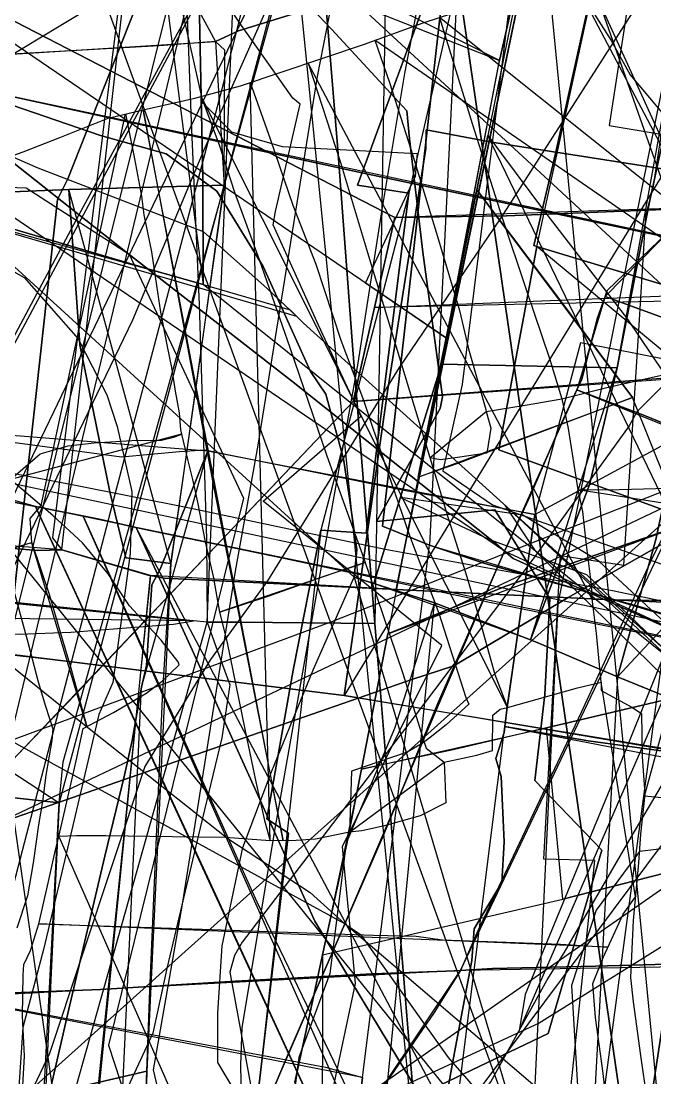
# Model space of a CAD drawing. Extents: x -6790 to 12600, y -1098 to 2171.
# Drawn here: x 516 to 562.2, y 475.7 to 552.7 of the extents above; entities that cross this region are included whole.
import ezdxf

# ---------------------------------------------------------------- set-up
doc = ezdxf.new("R2010")
doc.units = 0

msp = doc.modelspace()

# ---------------------------------------------------------------- linework, layer by layer
for points in [[(512.826, 603.156), (521.553, 590.679), (529.053, 580.282), (536.212, 570.021), (540.78, 563.816), (545.519, 557.237), (543.916, 548.885), (542.246, 538.965), (540.507, 527.783), (537.678, 511.965), (534.439, 493.693), (532.053, 479.307), (531.951, 476.614), (532.292, 459.194), (533.291, 439.451), (533.215, 414.421), (533.77, 381.466), (534.03, 365.156), (534.393, 340.483), (534.721, 307.918), (535.058, 282.576), (535.638, 276.341), (496.871, 633.345)], [(511.789, 475.885), (522.821, 518.226), (530.613, 547.776), (532.001, 553.258), (532.324, 554.927), (534.221, 579.722), (534.221, 579.722), (534.363, 581.094), (531.7, 593.708), (531.348, 594.645), (531.36, 596.25), (529.241, 618.761), (529.311, 619.814), (533.788, 632.45), (429.949, 612.593)], [(511.789, 475.885), (522.821, 518.226), (530.613, 547.776), (532.001, 553.258), (532.324, 554.927), (534.221, 579.722), (534.221, 579.722), (534.363, 581.094), (531.7, 593.708), (531.348, 594.645), (531.36, 596.25), (529.241, 618.761), (529.311, 619.814), (533.788, 632.45)], [(645.07, 623.544), (619.636, 624.856), (594.079, 626.046), (583.606, 617.125), (566.042, 608.419), (550.948, 600.617), (550.27, 598.214), (548.682, 589.741), (547.339, 582.902), (545.858, 574.093), (545.461, 571.986), (545.766, 569.339), (548.22, 553.029), (559.762, 473.276), (561.91, 459.181), (566.562, 425.185), (569.142, 404.274)], [(656.869, 620.524), (627.915, 586.152), (623.405, 580.446), (613.909, 568.869), (613.509, 568.396), (609.266, 563.373), (606.916, 560.461), (606.135, 559.168), (599.957, 547.894), (591.766, 533.234), (590.703, 530.645), (589.575, 529.951), (577.528, 523.094), (569.78, 518.613), (555.847, 510.69), (547.511, 505.714), (544.45, 504.698), (528.231, 499.061), (517.57, 495.355), (514.019, 494.129)], [(511.68, 617.552), (518.25, 605.561), (524.684, 593.61), (525.313, 592.748), (535.886, 578.261), (546.147, 563.961), (552.31, 555.811), (549.977, 544.363), (549.172, 540.414), (548.997, 539.557), (545.684, 523.44), (544.911, 519.466), (542.687, 508.031), (540.769, 498.165), (539.691, 492.622), (537.941, 484.626), (537.201, 481.243), (535.912, 475.354), (536.358, 474.342), (536.382, 471.633), (536.786, 461.128), (537.269, 441.404), (537.843, 420.058), (538.201, 406.722)], [(402.383, 300.312), (691.74, 615.583), (691.74, 615.583), (674.175, 597.931), (664.918, 584.615), (660.287, 575.584), (642.283, 550.749), (616.854, 523.63), (601.844, 505.542), (596.263, 500.852), (583.554, 494.052), (572.439, 489.643), (563.856, 485.985), (553.726, 479.654), (532.856, 469.993), (524.696, 465.912), (507.437, 459.065)], [(609.232, 67.739), (599.127, 614.126), (599.127, 614.126), (563.937, 558.686), (550.88, 538.296), (543.512, 527.466), (533.922, 511.905), (529.782, 506.158), (524.987, 498.379), (518.034, 477.455), (515.721, 472.594), (516.263, 446.923), (515.322, 441.984), (515.841, 436.473), (521.012, 415.377), (523.258, 402.75), (532.121, 376.816), (539.49, 355.173), (545.041, 343.698), (550.032, 329.285), (559.407, 309.975), (564.165, 296.774), (574.194, 279.889), (584.875, 254.888)], [(554.747, 407.086), (550.465, 436.78), (546.747, 461.042), (544.633, 473.335), (542.18, 503.481), (541.753, 508.792), (540.148, 528.738), (539.051, 543.352), (537.58, 561.372), (537.629, 564.813), (542.938, 579.921), (547.281, 592.52), (549.151, 598.298), (550.27, 598.214), (548.682, 589.741), (547.339, 582.902), (545.858, 574.093), (545.461, 571.986), (545.766, 569.339), (548.22, 553.029), (559.762, 473.276), (561.91, 459.181), (566.562, 425.185), (569.142, 404.274)], [(501.25, 508.077), (518.062, 506.204), (539.506, 503.553), (542.664, 525.7), (545.476, 543.423), (545.483, 544.788), (550.263, 543.88), (565.965, 541.421), (569.026, 540.679), (570.099, 547.536), (571.549, 556.006), (571.549, 556.006), (572.865, 564.018), (574.459, 575.036), (572.365, 575.215), (561.802, 576.382), (552.655, 577.489), (550.77, 577.7), (540.873, 578.804), (521.531, 581.336), (504.985, 583.456)], [(501.25, 508.077), (518.062, 506.204), (539.506, 503.553), (542.664, 525.7), (545.476, 543.423), (545.483, 544.788), (550.263, 543.88), (565.965, 541.421), (569.026, 540.679), (570.099, 547.536), (571.549, 556.006), (571.549, 556.006), (572.865, 564.018), (574.459, 575.036), (572.365, 575.215), (561.802, 576.382), (552.655, 577.489), (550.77, 577.7), (540.873, 578.804), (521.531, 581.336), (504.985, 583.456)], [(80.215, 153.149), (696.254, 582.599)], [(488.11, 583.115), (516.022, 581.529), (529.531, 580.65), (532.513, 580.488), (542.938, 579.921), (537.629, 564.813), (537.58, 561.372), (539.051, 543.352), (540.148, 528.738), (541.753, 508.792), (531.804, 508.888), (529.539, 508.881), (529.539, 508.881), (528.532, 508.975), (525.605, 509.248), (504.329, 511.376)], [(523.378, 411.467), (523.934, 425.472), (524.455, 443.692), (524.99, 472.44), (525.128, 476.147), (525.346, 482.034), (526.285, 503.882), (526.876, 513.164), (527.824, 519.717), (528.807, 526.517), (530.164, 536.411), (530.758, 540.739), (530.825, 550.586), (530.137, 551.224), (531.805, 552.011), (538.5, 554.055), (535.637, 556.838), (522.906, 568.017), (520.908, 569.64), (515.009, 579.847)], [(512.268, 541.786), (516.106, 543.182), (518.795, 544.22), (522.323, 545.628), (524.854, 546.251), (528.632, 547.086), (531.963, 547.984), (540.912, 551.005), (545.277, 552.59), (550.635, 554.353), (551.839, 554.745), (555.916, 554.699), (556.673, 554.935), (200.2, 571.999)], [(530.584, 569.555), (519.378, 541.211), (518.628, 539.71), (515.041, 507.212)], [(507.348, 566.519), (528.438, 560.05), (536.698, 557.01), (536.698, 557.01), (536.461, 555.533), (550.827, 549.83), (550.767, 549.566), (548.558, 537.94), (546.611, 527.696), (541.686, 511.706), (540.249, 512.165), (540.434, 514.185), (539.91, 517.936), (539.468, 520.806), (538.168, 525.52), (537.052, 527.165), (533.601, 534.822), (530.225, 540.304), (526.533, 543.032), (521.749, 544.365), (515.307, 546.571)], [(507.348, 566.519), (528.438, 560.05), (536.698, 557.01), (536.461, 555.533), (550.827, 549.83), (550.767, 549.566), (548.558, 537.94), (546.611, 527.696), (541.686, 511.706), (541.686, 511.706), (540.249, 512.165), (540.434, 514.185), (539.91, 517.936), (539.468, 520.806), (538.168, 525.52), (537.052, 527.165), (533.601, 534.822), (530.225, 540.304), (526.533, 543.032), (521.749, 544.365), (515.307, 546.571)], [(511.841, 495.227), (519.367, 503.045), (526.061, 510.103), (540.172, 524.979), (541.721, 531.826), (543.204, 538.384), (492.415, 564.619)], [(528.88, 557.879), (529.222, 541.252), (529.231, 533.496), (535.577, 531.668), (536.546, 530.685), (548.57, 519.813), (567.745, 502.477), (575.81, 496.117), (576.319, 495.715), (577.503, 498.866), (582.631, 512.145), (587.034, 523.122), (588.594, 527.307), (590.548, 532.677), (590.923, 541.364), (591.081, 544.7), (588.028, 563.839)], [(548.077, 561.432), (540.486, 540.744), (544.223, 540.167), (543.837, 537.09), (541.109, 515.375), (537.806, 515.602), (535.803, 505.392), (533.881, 494.562), (535.452, 493.507), (533.102, 473.369), (533.102, 473.369), (532.457, 467.291), (530.768, 451.839), (532.565, 451.36), (532.281, 450.413), (530.445, 433.33), (519.65, 433.673), (515.759, 433.766)], [(548.077, 561.432), (540.486, 540.744), (544.223, 540.167), (543.837, 537.09), (541.109, 515.375), (537.806, 515.602), (535.803, 505.392), (533.881, 494.562), (535.452, 493.507), (533.102, 473.369)], [(485.804, 466.735), (521.017, 466.656), (551.313, 466.263), (553.955, 466.263), (537.682, 470.636), (538.162, 472.238), (540.339, 482.555), (540.105, 485.151), (539.482, 491.444), (539.392, 492.534), (546.64, 507.199), (536.934, 515.031), (533.618, 517.706), (540.73, 523.905), (537.639, 530.552), (534.339, 537.856), (534.515, 538.817), (536.309, 546.65), (535.765, 547.082), (531.856, 552.64), (526.971, 560.056)], [(570.307, 559.303), (568.036, 552.639), (566.479, 548.07), (564.546, 542.66), (564.499, 542.393), (563.705, 537.903), (558.685, 533.058), (558.533, 532.629), (557.982, 531.075), (556.84, 526.607), (556.479, 525.831), (555.371, 523.444), (553.112, 518.197), (551.208, 514.065), (550.583, 514.6), (542.347, 521.164), (535.686, 526.475), (523.711, 535.802), (512.844, 544.385)], [(538.162, 472.238), (540.339, 482.555), (540.105, 485.151), (539.482, 491.444), (539.392, 492.534), (546.64, 507.199), (536.934, 515.031), (533.618, 517.706), (540.73, 523.905), (537.639, 530.552), (534.339, 537.856), (534.515, 538.817), (536.309, 546.65), (535.765, 547.082), (531.856, 552.64), (526.971, 560.056)], [(514.019, 494.129), (517.57, 495.355), (528.231, 499.061), (544.45, 504.698), (547.511, 505.714), (555.847, 510.69), (569.78, 518.613), (577.528, 523.094), (589.575, 529.951), (590.703, 530.645), (591.766, 533.234), (599.957, 547.894), (606.135, 559.168)], [(515.861, 434.243), (517.04, 463.112), (518.733, 495.726), (519.026, 498.71), (524.791, 519.184), (530.828, 540.946), (535.466, 557.698)], [(571.549, 556.006), (570.099, 547.536), (569.026, 540.679), (565.965, 541.421), (550.263, 543.88), (545.483, 544.788), (545.476, 543.423), (542.664, 525.7), (539.506, 503.553), (562.917, 499.68), (598.532, 493.626), (632.187, 487.888), (632.386, 489.642), (634.731, 501.18), (636.068, 507.454), (637.853, 515.912)], [(571.549, 556.006), (570.099, 547.536), (569.026, 540.679), (565.965, 541.421), (550.263, 543.88), (545.483, 544.788), (545.476, 543.423), (542.664, 525.7), (539.506, 503.553), (562.917, 499.68), (598.532, 493.626), (632.187, 487.888), (632.386, 489.642), (634.731, 501.18), (636.068, 507.454), (637.853, 515.912)], [(552.31, 555.811), (549.977, 544.363), (554.041, 538.924), (560.164, 530.981), (562.772, 527.125), (563.796, 525.752), (570.683, 507.184), (571.893, 504.671), (573.871, 494.642), (574.338, 492.287), (578.207, 484.733), (584.065, 473.179)], [(553.747, 453.272), (557.792, 491.504), (554.054, 491.609), (555.094, 510.228), (555.094, 510.228), (555.287, 513.76), (559.903, 513.057), (561.003, 530.541), (561.503, 538.524), (562.049, 540.666), (564.395, 556.015)], [(553.747, 453.272), (557.792, 491.504), (554.054, 491.609), (555.094, 510.228), (555.287, 513.76), (559.903, 513.057), (561.003, 530.541), (561.503, 538.524), (562.049, 540.666), (564.395, 556.015)], [(561.854, 473.943), (563.632, 485.529), (563.826, 486.794), (563.901, 495.606), (565.285, 502.526), (559.433, 504.904), (562.219, 514.91), (565.301, 529.287), (566.762, 534.624), (575.284, 532.195), (580.304, 530.764), (582.384, 529.565), (582.384, 529.565), (584.858, 542.435), (589.871, 556.018)], [(508.797, 517.304), (520.202, 538.601), (529.061, 554.975)], [(508.797, 517.304), (520.202, 538.601), (529.061, 554.975)], [(739.491, 208.822), (556.673, 554.935)], [(556.673, 554.935), (558.974, 551.302), (560.361, 548.789), (564.062, 544.357), (566.824, 540.925), (569.068, 537.96), (571.384, 535.031), (571.384, 535.031), (574.92, 530.546), (577.506, 527.155), (578.545, 526.068), (584.163, 521.94), (588.136, 519.302), (588.768, 518.963), (588.489, 517.359), (594.778, 515.239), (603.21, 512.309), (606.801, 511.025), (615.002, 507.636), (621.104, 505.004), (628.262, 502.163), (634.116, 499.809), (637.72, 498.34)], [(546.007, 474.894), (554.38, 478.904), (558.298, 492.268), (553.407, 497.336), (554.127, 503.608), (554.509, 510.6), (550.499, 517.077), (541.877, 516.24), (546.518, 524.466), (546.68, 525.318), (545.24, 535.864), (544.271, 544.119), (544.08, 546.161), (538.586, 552.124), (536.28, 554.577)], [(536.28, 554.577), (538.586, 552.124), (544.08, 546.161), (544.271, 544.119), (545.24, 535.864), (546.68, 525.318), (546.518, 524.466), (541.877, 516.24), (550.499, 517.077), (554.509, 510.6), (554.127, 503.608), (553.407, 497.336), (558.298, 492.268), (554.38, 478.904), (546.007, 474.894)], [(586.906, 552.954), (584.561, 549.225), (583.193, 547.05), (580.601, 544.365), (575.748, 539.348), (570.655, 534.245), (565.988, 529.399), (565.768, 529.179), (560.837, 524.229), (560.28, 523.201), (553.294, 513.515), (544.615, 501.997), (536.239, 491.015), (532.082, 485.563), (531.517, 484.583), (531.171, 483.369), (532.732, 474.921)], [(586.906, 552.954), (584.561, 549.225), (583.193, 547.05), (580.601, 544.365), (575.748, 539.348), (570.655, 534.245), (565.988, 529.399), (565.768, 529.179), (560.837, 524.229), (560.28, 523.201), (553.294, 513.515), (544.615, 501.997), (536.239, 491.015), (532.082, 485.563), (531.517, 484.583), (531.171, 483.369), (532.732, 474.921)], [(587.535, 519.701), (541.758, 551.312), (541.758, 551.312), (542.811, 548.238), (544.4, 543.298), (546.387, 536.773), (547.929, 531.608), (548.563, 528.815), (549.83, 524.403), (549.873, 524.252), (552.696, 524.72), (555.376, 525.177), (555.831, 522.999), (556.542, 518.545), (556.892, 516.958), (557.125, 514.73), (557.514, 511.62), (557.598, 510.571), (561.939, 510.485), (567.989, 510.493)], [(508.591, 548.676), (540.792, 541.636), (582.948, 532.753), (581.046, 524.324), (570.947, 526.462), (559.134, 528.781), (556.726, 529.244), (553.415, 516.748), (543.995, 518.456), (529.567, 521.387), (529.567, 521.387), (529.394, 521.422), (527.52, 521.318), (523.29, 520.93), (505.585, 523.298)], [(532.264, 473.491), (530.294, 476.798), (530.305, 480.388), (530.626, 485.287), (532.127, 492.456), (534.218, 497.99), (537.269, 505.46), (540.249, 512.165), (540.434, 514.185), (539.91, 517.936), (539.468, 520.806), (538.168, 525.52), (537.052, 527.165), (533.601, 534.822), (530.225, 540.304), (526.533, 543.032), (521.749, 544.365), (515.307, 546.571)], [(532.264, 473.491), (530.294, 476.798), (530.305, 480.388), (530.626, 485.287), (532.127, 492.456), (534.218, 497.99), (537.269, 505.46), (540.249, 512.165), (540.434, 514.185), (539.91, 517.936), (539.468, 520.806), (538.168, 525.52), (537.052, 527.165), (533.601, 534.822), (530.225, 540.304), (526.533, 543.032), (521.749, 544.365), (515.307, 546.571)], [(514.202, 513.94), (516.652, 514.665), (516.751, 514.675), (516.623, 516.458), (517.421, 517.406), (523.588, 545.939), (523.588, 545.939), (524.238, 542.666), (524.742, 539.947), (524.912, 538.579), (525.473, 535.884), (525.84, 533.423), (526.128, 531.487), (526.618, 528.978), (526.917, 527.446), (527.2, 525.724), (527.493, 524.143), (527.581, 522.922), (528.09, 520.759), (528.466, 519.297), (528.83, 517.65), (529.393, 514.743), (529.965, 512.211), (530.421, 509.61), (530.951, 507.496), (532.307, 500.96), (533.068, 497.245), (533.704, 494.419), (534.126, 492.939), (530.858, 493.194), (526.991, 493.25), (522.145, 493.311), (520.005, 493.317), (518.716, 493.268), (519.365, 496.11), (519.992, 498.781), (520.499, 501.144), (522.693, 502.295), (525.059, 503.685), (526.243, 504.6), (527.489, 505.772), (527.408, 506.005), (526.179, 507.575), (523.867, 510.088), (522.309, 512.425), (520.448, 514.662), (518.288, 516.677), (514.729, 519.669)], [(511.497, 458.29), (520.845, 444.317), (520.939, 444.183), (521.54, 445.104), (526.516, 456.684), (526.516, 456.684), (531.885, 469.023), (535.426, 477.404), (537.927, 483.152), (539.552, 486.889), (542.271, 493.137), (545.569, 501.079), (546.388, 503.082), (551.208, 514.065), (550.583, 514.6), (542.347, 521.164), (535.686, 526.475), (523.711, 535.802), (512.844, 544.385)], [(577.71, 469.974), (575.081, 479.537), (571.512, 492.807), (571.451, 493.033), (568.752, 504.365), (568.666, 504.586), (564.238, 515.999), (560.538, 525.259), (555.421, 532.127), (549.172, 540.414), (549.977, 544.363), (554.041, 538.924), (560.164, 530.981), (562.772, 527.125), (563.796, 525.752), (570.683, 507.184), (571.893, 504.671), (573.871, 494.642), (574.338, 492.287), (578.207, 484.733), (584.065, 473.179)], [(639.058, 540.772), (625.795, 540.369), (604.562, 539.86), (583.064, 539.363), (581.281, 539.322), (570.664, 539.292), (551.35, 538.512), (543.204, 538.384), (541.721, 531.826), (540.172, 524.979), (566.97, 526.889), (568.752, 527.119), (570.182, 527.631), (587.93, 528.284), (609.128, 529.315), (622.495, 529.987), (640.936, 530.948)], [(511.841, 495.227), (519.367, 503.045), (526.061, 510.103), (540.172, 524.979), (566.97, 526.889), (568.752, 527.119), (570.182, 527.631), (587.93, 528.284), (609.128, 529.315), (622.495, 529.987), (640.936, 530.948), (655.856, 531.979), (665.7, 532.592), (678.186, 533.299), (692.584, 534.223), (706.858, 535.208), (724.738, 536.243), (736.134, 537.041), (747.545, 537.543), (752.427, 536.59), (756.679, 535.837), (763.779, 534.6)], [(513.235, 535.699), (516.199, 534.017), (520.122, 529.553), (522.213, 525.469), (522.977, 523.162), (524.046, 518.42), (523.926, 513.902), (522.644, 504.481), (521.637, 502.151), (519.368, 492.519), (517.593, 485.033), (516.097, 479.343), (515.7, 473.53)], [(513.235, 535.699), (516.199, 534.017), (520.122, 529.553), (522.213, 525.469), (522.977, 523.162), (524.046, 518.42), (523.926, 513.902), (522.644, 504.481), (521.637, 502.151), (519.368, 492.519), (517.593, 485.033), (516.097, 479.343), (515.7, 473.53)], [(513.235, 535.699), (516.199, 534.017), (520.122, 529.553), (522.213, 525.469), (522.977, 523.162), (524.046, 518.42), (523.926, 513.902), (522.644, 504.481), (521.637, 502.151), (519.368, 492.519), (517.593, 485.033), (516.097, 479.343), (515.7, 473.53)], [(561.854, 473.943), (563.632, 485.529), (563.826, 486.794), (563.901, 495.606), (565.285, 502.526), (559.433, 504.904), (562.219, 514.91), (565.301, 529.287), (566.762, 534.624), (575.284, 532.195), (580.304, 530.764), (582.427, 529.308), (579.603, 517.687), (573.55, 499.397), (577.808, 497.688), (577.137, 491.858), (577.573, 486.529), (577.042, 473.477)], [(678.891, 512.812), (630.113, 519.934), (615.87, 522.005), (606.295, 523.469), (593.078, 525.426), (565.768, 529.179), (565.768, 529.179), (560.837, 524.229), (560.28, 523.201), (553.294, 513.515), (544.615, 501.997), (536.239, 491.015), (532.082, 485.563), (531.517, 484.583), (531.171, 483.369), (532.732, 474.921)], [(678.891, 512.812), (630.113, 519.934), (615.87, 522.005), (606.295, 523.469), (593.078, 525.426), (565.768, 529.179), (565.768, 529.179), (560.837, 524.229), (560.28, 523.201), (553.294, 513.515), (544.615, 501.997), (536.239, 491.015), (532.082, 485.563), (531.517, 484.583), (531.171, 483.369), (532.732, 474.921)], [(570.947, 526.462), (559.134, 528.781), (556.726, 529.244), (553.415, 516.748), (551.404, 502.696), (551.224, 501.284), (557.285, 500.24), (566.888, 498.935)], [(513.814, 456.296), (519.517, 480.981), (522.075, 491.824), (523.514, 497.745), (524.054, 500.263), (524.743, 504.14), (524.743, 504.14), (525.104, 505.73), (525.493, 511.614), (526.091, 512.753), (529.567, 521.387), (529.394, 521.422), (527.52, 521.318), (523.29, 520.93), (505.585, 523.298)], [(546.55, 472.013), (547.481, 477.135), (548.816, 484.221), (548.982, 486.538), (549.476, 487.361), (551.003, 489.905), (551.162, 492.879), (550.957, 497.641), (550.564, 498.956), (551.169, 500.851), (551.224, 501.284), (551.404, 502.696), (553.415, 516.748), (543.995, 518.456), (529.567, 521.387), (526.091, 512.753), (525.493, 511.614), (525.104, 505.73), (524.743, 504.14), (524.743, 504.14), (524.054, 500.263), (523.514, 497.745), (522.075, 491.824), (519.517, 480.981), (513.814, 456.296)], [(598.68, 247.917), (588.479, 292.382), (577.197, 340.298), (569.893, 371.319), (567.434, 381.889), (561.651, 405.507), (567.902, 407.295), (567.902, 407.295), (559.051, 426.575), (554.331, 436.675), (549.298, 447.659), (540, 467.638), (529.701, 489.972), (517.017, 517.321), (516.402, 517.444), (506.91, 519.306)], [(574.551, 404.215), (569.772, 416.337), (567.122, 424.048), (562.299, 437.169), (557.781, 449.03), (553.371, 460.999), (549.461, 466.647), (544.76, 474.863), (537.366, 487.096), (528.426, 506.878), (524.356, 515.785), (521.652, 516.391), (517.017, 517.321), (529.701, 489.972), (540, 467.638), (549.298, 447.659), (554.331, 436.675), (559.051, 426.575), (567.902, 407.295)], [(528.307, 371.378), (534.412, 421.245), (534.897, 425.344), (540.85, 475.693), (545.73, 514.498), (549.766, 513.163), (561.256, 509.953), (583.203, 503.164), (608.232, 495.954), (611.253, 495.083), (611.091, 494.346), (611.091, 494.346), (605.796, 455.062), (601.462, 424.351), (598.058, 401.115)], [(629.835, 474.141), (608.396, 485.951), (590.726, 495.51), (583.656, 498.96), (577.352, 502.036), (551.834, 513.529), (551.208, 514.065), (546.388, 503.082), (545.569, 501.079), (542.271, 493.137), (539.552, 486.889), (537.927, 483.152), (535.426, 477.404), (531.885, 469.023)], [(597.501, 394.692), (602.21, 423.981), (602.508, 425.073), (608.723, 443.886), (611.644, 453.002), (612.701, 456.298), (616.478, 468.082), (619.827, 478.645), (629.34, 506.953), (629.428, 507.216), (609.735, 508.063), (590.589, 509.017), (588.373, 509.121), (570.711, 509.954), (569.593, 510.01), (562.245, 510.38), (547.732, 511.061), (543.303, 511.277), (526.423, 512.1), (525.398, 512.29), (525.398, 512.29), (520.719, 466.655), (514.902, 407.194)], [(515.211, 511.965), (516.482, 507.342), (517.219, 504.534), (517.755, 502.769), (518.292, 501.124), (518.207, 500.265), (517.772, 497.746), (517.521, 495.824), (517.227, 494.126), (516.856, 491.335), (516.425, 488.934), (515.662, 486.579)], [(513.012, 443.678), (521.801, 442.842), (521.801, 442.842), (522.416, 445.245), (526.489, 455.541), (529.163, 462.498), (530.509, 465.958), (533.446, 472.95), (538.725, 473.038), (544.633, 473.335), (542.18, 503.481), (541.753, 508.792), (531.804, 508.888), (529.539, 508.881), (528.532, 508.975), (525.605, 509.248), (504.329, 511.376)], [(501.25, 508.077), (518.062, 506.204), (539.506, 503.553), (562.917, 499.68), (598.532, 493.626), (632.187, 487.888), (631.979, 486.05), (631.365, 483.932), (630.353, 479.529), (625.828, 460.314), (624.117, 452.405), (623.335, 449.046), (600.969, 452.391), (578.735, 455.939), (549.882, 460.599), (541.026, 462.002), (528.56, 464.133), (446.246, 477.305)], [(501.25, 508.077), (518.062, 506.204), (539.506, 503.553), (562.917, 499.68), (598.532, 493.626), (632.187, 487.888), (631.979, 486.05), (631.365, 483.932), (630.353, 479.529), (625.828, 460.314), (624.117, 452.405), (623.335, 449.046), (600.969, 452.391), (578.735, 455.939), (549.882, 460.599), (541.026, 462.002), (528.56, 464.133), (446.246, 477.305)], [(506.209, 107.577), (524.743, 504.14), (524.743, 504.14), (524.054, 500.263), (523.514, 497.745), (522.075, 491.824), (519.517, 480.981), (513.814, 456.296)], [(558.776, 472.668), (558.368, 476.187), (557.83, 480.076), (557.625, 482.551), (558.423, 484.493), (559.853, 487.593), (560.743, 488.877), (558.231, 504.522), (558.231, 504.522), (558.235, 503.897), (560.477, 502.691), (561.181, 502.237), (561.238, 499.09), (561.418, 496.352), (561.109, 493.441), (560.972, 491.346), (560.582, 487.141), (560.387, 482.975), (560.569, 481.206), (561.119, 477.299), (562.021, 470.888)], [(546.55, 472.013), (547.481, 477.135), (548.816, 484.221), (548.982, 486.538), (549.476, 487.361), (551.003, 489.905), (551.162, 492.879), (550.957, 497.641), (550.564, 498.956), (551.169, 500.851), (551.224, 501.284), (557.285, 500.24), (566.888, 498.935), (575.731, 497.339), (589.793, 494.4), (599.523, 492.233), (613.965, 489.193), (613.965, 489.193), (624.848, 487.128), (637.36, 484.515)], [(516.09, 475.104), (516.204, 477.246), (516.08, 480.181), (516.118, 483.166), (516.173, 483.937), (516.65, 484.958), (517.248, 486.904), (517.958, 489.992), (518.426, 492.077), (518.716, 493.268), (550.57, 420.932)], [(647.449, 485.412), (637.087, 485.215), (627.979, 485.025), (616.18, 484.819), (606.138, 484.728), (594.947, 484.515), (588.417, 484.47), (578.99, 484.28), (570.012, 484.15), (557.818, 483.816), (550.329, 483.641), (548.002, 483.505), (547.593, 483.481), (541.579, 483.261), (531.582, 482.706), (521.745, 482.113), (514.02, 481.823)], [(647.449, 485.412), (637.087, 485.215), (627.979, 485.025), (616.18, 484.819), (606.138, 484.728), (594.947, 484.515), (588.417, 484.47), (578.99, 484.28), (570.012, 484.15), (557.818, 483.816), (550.329, 483.641), (548.002, 483.505), (547.593, 483.481), (541.579, 483.261), (531.582, 482.706), (521.745, 482.113), (514.02, 481.823)], [(515.599, 411.723), (523.378, 411.467), (523.934, 425.472), (524.455, 443.692), (524.99, 472.44), (525.128, 476.147), (511.078, 472.892)]]:
    msp.add_lwpolyline(points)
for points in [[(496.762, 624.881), (502.788, 613.869), (513.54, 594.546), (516.074, 589.881), (524.028, 578.972), (533.142, 567.125), (539.521, 558.757), (537.533, 548.676), (533.225, 521.805), (531.568, 512.608), (527.674, 488.194), (525.602, 476.264), (526.099, 474.082), (526.127, 459.168), (526.475, 440.736), (527.481, 410.549), (496.762, 624.881)], [(565.951, 619.96), (606.94, 624.553), (607.055, 622.399), (594.155, 622.427), (583.284, 573.986), (574.262, 532.58), (569.593, 510.01), (562.245, 510.38), (547.732, 511.061), (543.303, 511.277), (544.631, 517.914), (565.951, 619.96)], [(678.44, 619.959), (660.663, 602.656), (631.589, 574.688), (620.533, 564.369), (597.763, 541.336), (590.004, 533.543), (583.552, 526.522), (571.695, 521.938), (538.583, 508.904), (514.165, 499.882), (498.596, 491.106), (485.562, 484.198), (477.737, 479.986), (476.99, 479.176), (444.117, 461.361), (417.02, 404.346), (400.729, 370.763), (678.44, 619.959)], [(526.061, 577.872), (518.256, 515.032), (518.948, 514.171), (525.231, 512.322), (525.398, 512.29), (526.423, 512.1), (543.303, 511.277), (544.631, 517.914), (565.951, 619.96), (531.681, 618.992), (526.061, 577.872)], [(565.951, 619.96), (544.631, 517.914), (543.303, 511.277), (565.951, 619.96)], [(529.231, 533.496), (525.203, 534.655), (497.51, 542.826), (474.647, 549.095), (473.84, 548.812), (473.893, 550.659), (473.154, 561.984), (471.926, 579.631), (470.241, 602.875), (469.682, 611.967), (518.592, 616.12), (519.769, 607.636), (522.41, 594.085), (523.081, 591.718), (525.726, 578.63), (528.81, 561.446), (528.714, 561.062), (528.88, 557.879), (529.222, 541.252), (529.231, 533.496)], [(529.231, 533.496), (529.222, 541.252), (528.88, 557.879), (528.714, 561.062), (528.81, 561.446), (525.726, 578.63), (523.081, 591.718), (522.41, 594.085), (519.769, 607.636), (518.592, 616.12), (529.231, 533.496)], [(557.611, 605.943), (556.121, 603.928), (540.448, 568.511), (529.269, 543.248), (524.081, 530.914), (516.634, 515.416), (511.217, 504.258), (506.438, 494.209), (502.068, 484.772), (497.392, 475.419), (495.59, 472.172), (488.716, 462.596), (557.611, 605.943)], [(548.745, 575.45), (539.209, 577.436), (506.241, 584.427), (495.53, 586.365), (484.488, 588.053), (471.914, 589.927), (446.888, 596.173), (429.569, 600.423), (415.212, 604.222), (410.957, 564.821), (404.111, 504.21), (403.41, 502.445), (404.663, 502.105), (407.075, 501.45), (487.353, 485.987), (538.142, 476.443), (540.85, 475.693), (545.73, 514.498), (542.313, 515.877), (547.069, 558.116), (548.745, 575.45)], [(501.566, 503.225), (502.17, 505.154), (508.797, 517.304), (520.202, 538.601), (529.061, 554.975), (541.788, 578.346), (550.576, 594.601), (555.57, 604.181), (501.566, 503.225)], [(569.142, 404.274), (566.562, 425.185), (561.91, 459.181), (559.762, 473.276), (548.22, 553.029), (545.766, 569.339), (545.461, 571.986), (545.858, 574.093), (547.339, 582.902), (548.682, 589.741), (550.27, 598.214), (569.142, 404.274)], [(515.041, 507.212), (518.628, 539.71), (519.378, 541.211), (530.584, 569.555), (530.63, 570.233), (531.189, 572.299), (532.453, 576.968), (465.354, 597.138), (451.366, 541.157), (446.438, 521.682), (453.614, 520.27), (471.79, 516.481), (515.041, 507.212)], [(555.094, 510.228), (555.287, 513.76), (559.903, 513.057), (561.003, 530.541), (561.503, 538.524), (562.049, 540.666), (564.395, 556.015), (564.92, 559.249), (569.728, 559.228), (570.784, 577.93), (571.787, 593.043), (555.094, 510.228)], [(501.504, 589.986), (527.139, 583.24), (555.16, 576.909), (552.462, 561.29), (548.103, 526.211), (546.702, 519.932), (550.335, 517.441), (598.179, 500.68), (501.504, 589.986)], [(455.274, 588.253), (453.651, 575.806), (453.513, 571.256), (452.971, 553.723), (452.234, 529.889), (451.108, 489.997), (449.823, 467.068), (485.804, 466.735), (521.017, 466.656), (551.313, 466.263), (553.955, 466.263), (455.274, 588.253)], [(472.116, 587.676), (526.061, 577.872), (518.256, 515.032), (518.948, 514.171), (517.182, 514.104), (498.831, 515.608), (480.657, 517.099), (464.596, 518.47), (461.096, 518.769), (466.208, 550.469), (472.116, 587.676)], [(503.849, 563.318), (503.916, 568.165), (503.89, 568.587), (516.853, 569.84), (512.448, 582.295), (510.873, 586.722), (511.076, 586.277), (515.009, 579.847), (520.908, 569.64), (522.906, 568.017), (535.637, 556.838), (538.5, 554.055), (531.805, 552.011), (530.137, 551.224), (526.029, 550.913), (514.44, 550.258), (512.934, 550.144), (510.816, 555.095), (510.544, 556.184), (508.553, 559.727), (506.745, 562.951), (503.849, 563.318)], [(530.137, 551.224), (531.805, 552.011), (538.5, 554.055), (535.637, 556.838), (522.906, 568.017), (520.908, 569.64), (515.009, 579.847), (511.076, 586.277), (510.873, 586.722), (530.137, 551.224)], [(553.955, 466.263), (537.682, 470.636), (538.162, 472.238), (540.339, 482.555), (540.105, 485.151), (539.482, 491.444), (539.392, 492.534), (546.64, 507.199), (536.934, 515.031), (533.618, 517.706), (540.73, 523.905), (537.639, 530.552), (534.339, 537.856), (534.515, 538.817), (536.309, 546.65), (535.765, 547.082), (531.856, 552.64), (526.971, 560.056), (524.8, 563.119), (520.811, 569.542), (516.15, 576.718), (511.281, 584.358), (510.816, 585.143), (553.955, 466.263)], [(447.715, 584.468), (453.399, 580.973), (469.215, 571.876), (488, 561.054), (501.601, 552.937), (504.134, 551.066), (512.844, 544.385), (523.711, 535.802), (535.686, 526.475), (542.347, 521.164), (550.583, 514.6), (551.208, 514.065), (447.715, 584.468)], [(544.223, 540.167), (540.486, 540.744), (548.077, 561.432), (551.692, 561.252), (554.216, 583.612), (544.223, 540.167)], [(384.549, 552.31), (396.304, 552.401), (428.268, 574.101), (435.642, 582.585), (445.71, 578.744), (466.859, 553.143), (489.396, 541.493), (516.337, 540.554), (523.849, 535.719), (532.178, 517.928), (522.338, 478.045), (526.141, 466.385), (561.332, 445.26), (384.549, 552.31)], [(532.513, 580.488), (532.052, 579.198), (527.696, 562.668), (528.368, 545.369), (528.945, 532.043), (529.49, 514.968), (529.539, 508.881), (532.513, 580.488)], [(487.01, 383.269), (490.282, 396.013), (499.68, 430.893), (511.789, 475.885), (522.821, 518.226), (530.613, 547.776), (532.001, 553.258), (532.324, 554.927), (534.221, 579.722), (487.01, 383.269)], [(541.753, 508.792), (540.148, 528.738), (539.051, 543.352), (537.58, 561.372), (537.629, 564.813), (542.938, 579.921), (541.753, 508.792)], [(580.003, 528.231), (567.179, 567.372), (563.358, 578.251), (563.064, 579.397), (562.932, 578.919), (562.801, 578.442), (561.383, 572.196), (554.911, 543.05), (553.337, 536.345), (553.56, 536.278), (573.068, 530.382), (580.003, 528.231)], [(526.061, 577.872), (518.256, 515.032), (518.948, 514.171), (526.061, 577.872)], [(532.453, 576.968), (531.189, 572.299), (530.63, 570.233), (530.584, 569.555), (519.378, 541.211), (518.628, 539.71), (515.041, 507.212), (532.453, 576.968)], [(545.73, 514.498), (542.313, 515.877), (547.069, 558.116), (548.745, 575.45), (545.73, 514.498)], [(588.698, 508.079), (586.655, 508.79), (571.76, 513.791), (550.791, 521.456), (553.56, 536.278), (553.337, 536.345), (554.911, 543.05), (561.383, 572.196), (548.745, 575.45), (547.069, 558.116), (542.313, 515.877), (545.73, 514.498), (549.766, 513.163), (561.256, 509.953), (583.203, 503.164), (608.232, 495.954), (602.257, 499.636), (594.423, 504.537), (589.772, 507.184), (588.698, 508.079)], [(561.375, 561.659), (558.815, 545.091), (573.221, 542.699), (584.541, 541.462), (584.402, 539.634), (584.38, 538.486), (582.948, 532.753), (540.792, 541.636), (508.591, 548.676), (493.45, 551.878), (496.655, 558.958), (503.862, 573.669), (504.299, 574.607), (508.468, 573.709), (522.595, 570.363), (546.464, 565.104), (561.375, 561.659)], [(536.698, 557.01), (536.461, 555.533), (550.827, 549.83), (552.579, 557.52), (556.417, 574.367), (550.731, 574.159), (539.526, 574.607), (536.698, 557.01)], [(550.827, 549.83), (552.579, 557.52), (556.417, 574.367), (550.731, 574.159), (539.526, 574.607), (536.698, 557.01), (536.461, 555.533), (550.827, 549.83)], [(550.827, 549.83), (550.767, 549.566), (548.558, 537.94), (546.611, 527.696), (559.414, 527.422), (561.732, 539.402), (563.857, 549.121), (565.465, 559.286), (567.615, 572.883), (557.052, 574.39), (556.417, 574.367), (552.579, 557.52), (550.827, 549.83)], [(559.414, 527.422), (561.732, 539.402), (563.857, 549.121), (565.465, 559.286), (567.615, 572.883), (557.052, 574.39), (556.417, 574.367), (552.579, 557.52), (550.827, 549.83), (550.767, 549.566), (548.558, 537.94), (546.611, 527.696), (559.414, 527.422)], [(556.417, 574.367), (552.579, 557.52), (550.827, 549.83), (556.417, 574.367)], [(582.384, 529.565), (580.304, 530.764), (575.284, 532.195), (566.762, 534.624), (565.301, 529.287), (562.219, 514.91), (559.433, 504.904), (553.748, 507.342), (553.1, 507.593), (557.387, 518.905), (559.414, 527.422), (561.732, 539.402), (563.857, 549.121), (565.465, 559.286), (567.615, 572.883), (568.529, 572.752), (574.261, 571.934), (585.192, 571.072), (590.841, 572.667), (593.577, 573.439), (591.05, 562.927), (589.871, 556.018), (584.858, 542.435), (582.384, 529.565)], [(553.1, 507.593), (557.387, 518.905), (559.414, 527.422), (561.732, 539.402), (563.857, 549.121), (565.465, 559.286), (567.615, 572.883), (568.529, 572.752), (574.261, 571.934), (585.192, 571.072), (590.841, 572.667), (593.577, 573.439), (591.05, 562.927), (589.871, 556.018), (584.858, 542.435), (582.427, 529.308), (580.304, 530.764), (575.284, 532.195), (566.762, 534.624), (565.301, 529.287), (562.219, 514.91), (559.433, 504.904), (553.748, 507.342), (553.1, 507.593)], [(567.615, 572.883), (565.465, 559.286), (563.857, 549.121), (561.732, 539.402), (559.414, 527.422), (567.615, 572.883)], [(561.383, 572.196), (554.911, 543.05), (553.337, 536.345), (553.56, 536.278), (561.383, 572.196)], [(523.026, 565.028), (507.929, 565.812), (507.714, 565.816), (491.107, 566.171), (484.136, 560.003), (482.363, 549.707), (482.045, 548.697), (476.491, 548.566), (474.398, 523.253), (474.269, 521.696), (479.025, 521.746), (481.13, 521.54), (486.991, 520.911), (511.462, 518.313), (508.134, 496.902), (518.733, 495.726), (519.026, 498.71), (524.791, 519.184), (530.828, 540.946), (535.466, 557.698), (536.796, 563.116), (536.842, 563.584), (527, 564.822), (523.026, 565.028)], [(621.719, 537.376), (623.687, 544.769), (626.482, 556.828), (609.376, 559.136), (597.077, 560.631), (588.26, 561.653), (586.557, 561.918), (578.818, 563.204), (567.521, 564.926), (561.97, 565.51), (561.375, 561.659), (558.815, 545.091), (573.221, 542.699), (584.541, 541.462), (585.684, 542.965), (586.528, 542.974), (602.743, 540.272), (621.719, 537.376)], [(492.415, 564.619), (492.415, 564.619), (543.204, 538.384), (492.415, 564.619)], [(518.733, 495.726), (519.026, 498.71), (524.791, 519.184), (530.828, 540.946), (535.466, 557.698), (536.796, 563.116), (536.842, 563.584), (518.733, 495.726)], [(561.375, 561.659), (558.815, 545.091), (573.221, 542.699), (584.541, 541.462), (561.375, 561.659)], [(503.169, 559.431), (510.772, 553.529), (513.574, 549.229), (518.746, 552.34), (526.368, 556.925), (527.067, 556.256), (528.578, 549.561), (529.214, 546.745), (531.309, 544.63), (534.996, 543.571), (544.841, 543.052), (544.689, 541.39), (542.607, 536.945), (541.059, 533.639), (546.973, 529.597), (503.169, 559.431)], [(538.025, 459.645), (542.033, 464.511), (543.191, 466.054), (547.392, 471.527), (550.207, 475.371), (554.309, 482.803), (555.538, 484.775), (560.439, 493.206), (563.269, 498.022), (568.799, 507.468), (571.843, 509.426), (577.532, 513.725), (588.34, 521.942), (598.393, 529.672), (603.602, 533.986), (607.849, 546.294), (612.213, 559.124), (538.025, 459.645)], [(536.698, 557.01), (536.461, 555.533), (550.827, 549.83), (536.698, 557.01)], [(539.506, 503.553), (542.664, 525.7), (545.476, 543.423), (545.483, 544.788), (550.263, 543.88), (565.965, 541.421), (569.026, 540.679), (570.099, 547.536), (571.549, 556.006), (539.506, 503.553)], [(539.506, 503.553), (542.664, 525.7), (545.476, 543.423), (545.483, 544.788), (550.263, 543.88), (565.965, 541.421), (569.026, 540.679), (570.099, 547.536), (571.549, 556.006), (539.506, 503.553)], [(548.343, 433.81), (541.101, 441.14), (547.623, 454.712), (548.504, 455.505), (559.477, 458.943), (561.225, 466.522), (547.902, 473.249), (545.758, 474.38), (546.007, 474.894), (554.38, 478.904), (558.298, 492.268), (553.407, 497.336), (554.127, 503.608), (554.509, 510.6), (550.499, 517.077), (541.877, 516.24), (546.518, 524.466), (546.68, 525.318), (545.24, 535.864), (544.271, 544.119), (544.08, 546.161), (538.586, 552.124), (536.28, 554.577), (548.343, 433.81)], [(558.023, 554.302), (565.762, 532.278), (571.268, 519.137), (576.306, 505.372), (579.319, 496.905), (587.422, 485.062), (593.818, 475.839), (558.023, 554.302)], [(546.457, 552.978), (548.837, 545.252), (550.996, 538.447), (552.782, 533.144), (554.474, 528.121), (555.376, 525.177), (558.648, 525.986), (564.372, 527.281), (568.353, 528.137), (571.821, 529.018), (572.889, 529.221), (574.795, 529.454), (575.544, 529.728), (546.457, 552.978)], [(493.45, 551.878), (508.591, 548.676), (540.792, 541.636), (582.948, 532.753), (493.45, 551.878)], [(530.137, 551.224), (526.029, 550.913), (514.44, 550.258), (512.934, 550.144), (530.137, 551.224)], [(530.758, 540.739), (530.825, 550.586), (530.137, 551.224), (526.029, 550.913), (514.44, 550.258), (512.934, 550.144), (513.9, 548.36), (514.784, 541.583), (514.712, 540.228), (519.456, 540.439), (519.472, 540.44), (530.758, 540.739)], [(530.758, 540.739), (530.825, 550.586), (530.137, 551.224), (530.758, 540.739)], [(536.891, 549.647), (539.256, 542.41), (541.212, 535.846), (543.942, 526.864), (545.39, 522.086), (546.209, 519.384), (547.095, 516.475), (548.359, 512.52), (549.207, 509.688), (550.496, 505.082), (551.417, 502.657), (556.506, 504.105), (558.231, 504.522), (557.898, 508.064), (557.661, 510.001), (557.598, 510.571), (536.891, 549.647)], [(550.827, 549.83), (550.767, 549.566), (548.558, 537.94), (546.611, 527.696), (550.827, 549.83)], [(473.84, 548.812), (474.647, 549.095), (497.51, 542.826), (525.203, 534.655), (529.231, 533.496), (473.84, 548.812)], [(475.358, 548.9), (478.802, 548.856), (512.448, 544.083), (517.197, 542.011), (529.227, 537.374), (533.889, 533.213), (536.062, 531.177), (475.358, 548.9)], [(500.847, 548.154), (508.912, 547.503), (515.307, 546.571), (521.749, 544.365), (526.533, 543.032), (530.225, 540.304), (533.601, 534.822), (537.052, 527.165), (538.168, 525.52), (539.468, 520.806), (539.91, 517.936), (540.434, 514.185), (540.249, 512.165), (500.847, 548.154)], [(532.668, 548.222), (534.123, 544.129), (535.762, 539.291), (537.444, 534.99), (539.272, 529.457), (540.925, 525.083), (542.452, 520.5), (544.277, 515.219), (546.414, 509.546), (548.379, 503.407), (548.607, 502.923), (546.935, 501.409), (545.787, 500.476), (545.201, 500.034), (544.113, 499.406), (540.038, 498.038), (539.961, 495.002), (539.905, 493.587), (537.425, 493.071), (536.009, 492.977), (534.126, 492.939), (532.668, 548.222)], [(529.094, 547.211), (530.396, 543.684), (531.517, 540.244), (533.313, 535.337), (535.554, 528.906), (538.245, 521.027), (540.936, 513.527), (543.776, 505.136), (545.345, 500.143), (545.483, 499.71), (546.798, 498.675), (549.186, 499.195), (550.33, 499.537), (550.339, 502.12), (550.873, 502.547), (551.417, 502.657), (529.094, 547.211)], [(524.854, 546.251), (529.919, 519.187), (535.067, 492.958), (524.854, 546.251)], [(549.977, 544.363), (554.041, 538.924), (560.164, 530.981), (562.772, 527.125), (563.796, 525.752), (570.683, 507.184), (571.893, 504.671), (573.871, 494.642), (574.338, 492.287), (578.207, 484.733), (584.065, 473.179), (588.185, 465.124), (549.977, 544.363)], [(432.292, 541.384), (432.529, 541.251), (443.227, 536.353), (454.367, 531.21), (459.434, 528.768), (462.593, 528.234), (477.121, 525.212), (491.13, 522.404), (506.91, 519.306), (516.402, 517.444), (517.017, 517.321), (432.292, 541.384)], [(541.721, 531.826), (576.481, 533.215), (609.622, 534.101), (649.497, 536.848), (691.632, 540.038), (719.057, 540.88), (742.982, 541.367), (756.717, 540.791), (777.541, 539.019), (790.534, 537.178), (541.721, 531.826)], [(509.902, 503.025), (509.393, 493.329), (509.39, 493.283), (509.173, 491.403), (509.018, 487.503), (510.232, 479.799), (511.078, 472.892), (525.128, 476.147), (525.346, 482.034), (526.285, 503.882), (526.876, 513.164), (523.596, 513.574), (522.445, 518.383), (520.242, 529.111), (519.456, 540.439), (514.712, 540.228), (514.043, 536.606), (512.53, 526.254), (512.366, 525.129), (510.467, 513.774), (509.902, 503.025)], [(519.456, 540.439), (519.472, 540.44), (530.758, 540.739), (519.456, 540.439)], [(519.456, 540.439), (520.242, 529.111), (522.445, 518.383), (523.596, 513.574), (526.876, 513.164), (527.824, 519.717), (528.807, 526.517), (530.164, 536.411), (530.758, 540.739), (519.472, 540.44), (519.456, 540.439)], [(519.456, 540.439), (520.242, 529.111), (522.445, 518.383), (523.596, 513.574), (526.876, 513.164), (519.456, 540.439)], [(526.876, 513.164), (527.824, 519.717), (528.807, 526.517), (530.164, 536.411), (530.758, 540.739), (526.876, 513.164)], [(537.806, 515.602), (541.109, 515.375), (543.837, 537.09), (544.223, 540.167), (537.806, 515.602)], [(544.911, 519.466), (545.684, 523.44), (548.997, 539.557), (549.172, 540.414), (544.911, 519.466)], [(560.538, 525.259), (547.803, 520.464), (544.911, 519.466), (545.684, 523.44), (548.997, 539.557), (549.172, 540.414), (555.421, 532.127), (560.538, 525.259)], [(549.172, 540.414), (555.421, 532.127), (560.538, 525.259), (549.172, 540.414)], [(543.204, 538.384), (551.35, 538.512), (570.664, 539.292), (543.204, 538.384)], [(578.359, 539.176), (572.975, 531.297), (568.533, 520.758), (559.333, 497.824), (552.712, 481.748), (552.258, 479.087), (578.359, 539.176)], [(558.533, 532.629), (558.685, 533.058), (563.705, 537.903), (558.533, 532.629)], [(592.561, 520.282), (596.175, 526.959), (581.147, 532.359), (566.778, 536.892), (563.705, 537.903), (558.685, 533.058), (558.533, 532.629), (563.713, 530.725), (577.455, 525.922), (592.561, 520.282)], [(553.56, 536.278), (550.791, 521.456), (571.76, 513.791), (586.655, 508.79), (553.56, 536.278)], [(553.56, 536.278), (550.791, 521.456), (571.76, 513.791), (586.655, 508.79), (580.959, 525.813), (580.003, 528.231), (573.068, 530.382), (553.56, 536.278)], [(553.56, 536.278), (573.068, 530.382), (580.003, 528.231), (553.56, 536.278)], [(452.561, 534.575), (459.727, 532.143), (472.715, 527.837), (486.166, 523.438), (498.459, 517.234), (508.206, 511.399), (520.221, 501.699), (531.033, 493.11), (537.029, 489.174), (539.552, 486.889), (452.561, 534.575)], [(559.433, 504.904), (562.219, 514.91), (565.301, 529.287), (566.762, 534.624), (575.284, 532.195), (580.304, 530.764), (582.384, 529.565), (559.433, 504.904)], [(529.231, 533.496), (535.577, 531.668), (536.546, 530.685), (548.57, 519.813), (567.745, 502.477), (575.81, 496.117), (576.319, 495.715), (529.231, 533.496)], [(582.948, 532.753), (581.046, 524.324), (570.947, 526.462), (559.134, 528.781), (556.726, 529.244), (553.415, 516.748), (582.948, 532.753)], [(556.479, 525.831), (556.84, 526.607), (557.982, 531.075), (558.533, 532.629), (556.479, 525.831)], [(589.397, 512.505), (592.561, 520.282), (577.455, 525.922), (563.713, 530.725), (558.533, 532.629), (557.982, 531.075), (556.84, 526.607), (556.479, 525.831), (561.395, 523.947), (570.166, 520.366), (581.828, 515.654), (589.397, 512.505)], [(592.561, 520.282), (577.455, 525.922), (563.713, 530.725), (558.533, 532.629), (592.561, 520.282)], [(455.663, 531.697), (467.035, 529.438), (485.887, 525.647), (510.745, 520.627), (519.925, 518.868), (528.123, 517.243), (542.501, 514.206), (559.079, 511.201), (572.527, 508.381), (574.118, 508.002), (574.761, 502.318), (575.123, 499.665), (581.746, 499.83), (590.659, 499.912), (596.113, 499.978), (605.328, 499.921), (609.671, 499.846), (612.357, 499.444), (612.996, 498.178), (455.663, 531.697)], [(327.602, 529.6), (338.956, 528.247), (355.702, 526.479), (374.738, 524.605), (389.115, 523.16), (424.691, 519.723), (425.539, 519.483), (439.369, 517.96), (461.573, 515.579), (481.007, 513.811), (504.329, 511.376), (525.605, 509.248), (528.532, 508.975), (327.602, 529.6)], [(589.575, 529.951), (577.528, 523.094), (569.78, 518.613), (555.847, 510.69), (547.511, 505.714), (544.45, 504.698), (528.231, 499.061), (517.57, 495.355), (514.019, 494.129), (589.575, 529.951)], [(565.768, 529.179), (560.837, 524.229), (560.28, 523.201), (553.294, 513.515), (544.615, 501.997), (536.239, 491.015), (532.082, 485.563), (531.517, 484.583), (531.171, 483.369), (532.732, 474.921), (533.79, 469.624), (538.453, 458.635), (542.122, 450.339), (543.541, 446.551), (545.593, 444.209), (553.051, 434.216), (565.768, 529.179)], [(540.172, 524.979), (566.97, 526.889), (568.752, 527.119), (540.172, 524.979)], [(559.414, 527.422), (546.611, 527.696), (541.686, 511.706), (546.098, 510.297), (553.1, 507.593), (557.387, 518.905), (559.414, 527.422)], [(559.414, 527.422), (557.387, 518.905), (553.1, 507.593), (546.098, 510.297), (541.686, 511.706), (546.611, 527.696), (559.414, 527.422)], [(568.752, 527.119), (568.364, 526.048), (562.067, 513.781), (556.781, 502.295), (549.244, 486.386), (548.002, 483.505), (568.752, 527.119)], [(559.414, 527.422), (557.387, 518.905), (553.1, 507.593), (559.414, 527.422)], [(551.208, 514.065), (553.112, 518.197), (555.371, 523.444), (556.479, 525.831), (551.208, 514.065)], [(589.397, 512.505), (581.828, 515.654), (570.166, 520.366), (561.395, 523.947), (556.479, 525.831), (555.371, 523.444), (553.112, 518.197), (551.208, 514.065), (551.834, 513.529), (577.352, 502.036), (583.656, 498.96), (589.397, 512.505)], [(589.397, 512.505), (581.828, 515.654), (570.166, 520.366), (561.395, 523.947), (556.479, 525.831), (589.397, 512.505)], [(540.172, 524.979), (526.061, 510.103), (519.367, 503.045), (511.841, 495.227), (503.701, 486.604), (498.611, 481.131), (498.274, 480.872), (540.172, 524.979)], [(564.238, 515.999), (560.538, 525.259), (547.803, 520.464), (544.911, 519.466), (542.687, 508.031), (551.299, 511.525), (564.238, 515.999)], [(560.538, 525.259), (547.803, 520.464), (544.911, 519.466), (560.538, 525.259)], [(549.873, 524.252), (550.205, 523.023), (549.91, 521.202), (547.768, 520.891), (546.528, 520.734), (545.758, 520.873), (549.873, 524.252)], [(529.567, 521.387), (529.394, 521.422), (527.52, 521.318), (523.29, 520.93), (505.585, 523.298), (529.567, 521.387)], [(515.193, 519.279), (517.345, 521.152), (519.405, 521.741), (521.293, 521.968), (524.046, 522.135), (526.21, 522.152), (527.096, 522.383), (527.617, 522.581), (527.659, 522.591), (515.193, 519.279)], [(479.025, 521.746), (476.965, 503.279), (477.058, 501.456), (474.519, 501.802), (474.569, 486.237), (474.826, 473.919), (474.924, 471.857), (474.421, 470.102), (472.389, 459.662), (471.998, 458.029), (471.833, 456.751), (470.598, 439.436), (493.798, 436.703), (515.861, 434.243), (517.04, 463.112), (518.733, 495.726), (508.134, 496.902), (511.462, 518.313), (486.991, 520.911), (481.13, 521.54), (479.025, 521.746)], [(518.733, 495.726), (508.134, 496.902), (511.462, 518.313), (486.991, 520.911), (481.13, 521.54), (479.025, 521.746), (518.733, 495.726)], [(529.567, 521.387), (526.091, 512.753), (525.493, 511.614), (525.104, 505.73), (524.743, 504.14), (529.567, 521.387)], [(553.415, 516.748), (543.995, 518.456), (529.567, 521.387), (553.415, 516.748)], [(449.347, 519.81), (453.67, 519.404), (461.096, 518.769), (464.596, 518.47), (480.657, 517.099), (498.831, 515.608), (517.182, 514.104), (518.948, 514.171), (525.231, 512.322), (525.398, 512.29), (520.719, 466.655), (514.902, 407.194), (511.622, 408.684), (498.924, 414.491), (479.56, 423.32), (452.199, 435.79), (426.19, 447.318), (441.981, 471.246), (452.782, 487.366), (452.375, 487.607), (450.321, 507.566), (449.347, 519.81)], [(461.096, 518.769), (464.596, 518.47), (480.657, 517.099), (498.831, 515.608), (517.182, 514.104), (518.948, 514.171), (461.096, 518.769)], [(556.542, 518.545), (559.55, 518.565), (562.215, 518.635), (567.147, 518.689), (573.059, 518.779), (576.884, 518.848), (576.846, 517.026), (576.673, 515.869), (581.807, 514.917), (585.04, 514.276), (585.529, 513.991), (556.542, 518.545)], [(567.268, 501.583), (563.259, 508.534), (558.084, 513.34), (552.543, 516.686), (543.62, 517.984), (550.108, 514.922), (557.181, 512.362), (562.746, 507.016), (565.285, 502.526), (567.268, 501.583)], [(517.017, 517.321), (529.701, 489.972), (540, 467.638), (549.298, 447.659), (554.331, 436.675), (559.051, 426.575), (567.902, 407.295), (517.017, 517.321)], [(517.017, 517.321), (521.652, 516.391), (524.356, 515.785), (517.017, 517.321)], [(551.23, 517.409), (553.442, 514.102), (574.291, 493.694), (578.538, 491.062), (585.035, 485.966), (588.991, 482.292), (551.23, 517.409)], [(520.501, 516.622), (533.149, 488.501), (544.044, 465.871), (554.049, 443.241), (564.102, 422.201), (573.593, 400.553), (577.007, 392.511), (579.344, 387.555), (581.823, 381.009), (585.657, 369.6), (591.501, 353.563), (598.468, 330.652), (600.619, 322.657), (605.107, 317.935), (609.128, 309.425), (616.282, 294.977), (620.957, 285.673), (633.254, 262.155), (639.753, 248.595), (643.354, 240.694), (647.842, 230.641), (520.501, 516.622)], [(553.415, 516.748), (551.404, 502.696), (551.224, 501.284), (553.415, 516.748)], [(524.356, 515.785), (524.918, 515.659), (534.884, 513.6), (549.977, 510.38), (561.286, 508.076), (578.149, 504.642), (591.914, 501.865), (602.645, 499.616), (524.356, 515.785)], [(524.356, 515.785), (528.426, 506.878), (537.366, 487.096), (544.76, 474.863), (549.461, 466.647), (553.371, 460.999), (524.356, 515.785)], [(553.371, 460.999), (549.461, 466.647), (544.76, 474.863), (537.366, 487.096), (528.426, 506.878), (524.356, 515.785), (524.918, 515.659), (534.884, 513.6), (549.977, 510.38), (561.286, 508.076), (578.149, 504.642), (591.914, 501.865), (602.645, 499.616), (608.206, 498.783), (608.768, 498.712), (594.895, 497.025), (575.321, 494.301), (563.469, 492.437), (573.31, 468.927), (559.596, 463.499), (553.371, 460.999)], [(533.102, 473.369), (535.452, 493.507), (533.881, 494.562), (535.803, 505.392), (537.806, 515.602), (533.102, 473.369)], [(554.268, 501.194), (547.447, 499.587), (540.769, 498.165), (542.687, 508.031), (551.299, 511.525), (564.238, 515.999), (568.666, 504.586), (554.268, 501.194)], [(564.238, 515.999), (551.299, 511.525), (542.687, 508.031), (564.238, 515.999)], [(516.751, 514.675), (518.006, 510.929), (518.823, 508.151), (519.569, 505.638), (520.354, 502.799), (520.763, 501.283), (516.751, 514.675)], [(595.94, 514.835), (592.692, 504.211), (591.077, 498.313), (589.599, 493.35), (575.501, 494.277), (568.091, 494.299), (567.574, 492.951), (561.026, 492.179), (557.88, 487.892), (556.085, 482.39), (556.644, 473.035), (557.712, 466.194), (553.562, 462.187), (552.847, 458.313), (552.195, 443.46), (551.953, 437.79), (595.94, 514.835)], [(518.948, 514.171), (525.231, 512.322), (525.398, 512.29), (518.948, 514.171)], [(551.208, 514.065), (546.388, 503.082), (545.569, 501.079), (542.271, 493.137), (539.552, 486.889), (551.208, 514.065)], [(608.232, 495.954), (583.203, 503.164), (561.256, 509.953), (549.766, 513.163), (545.73, 514.498), (608.232, 495.954)], [(551.208, 514.065), (551.834, 513.529), (577.352, 502.036), (583.656, 498.96), (551.208, 514.065)], [(525.128, 476.147), (525.346, 482.034), (526.285, 503.882), (526.876, 513.164), (525.128, 476.147)], [(530.421, 509.61), (533.981, 510.786), (538.122, 512.264), (540.262, 512.982), (541.032, 513.242), (530.421, 509.61)], [(525.398, 512.29), (520.719, 466.655), (514.902, 407.194), (525.398, 512.29)], [(525.398, 512.29), (526.423, 512.1), (543.303, 511.277), (525.398, 512.29)], [(556.773, 456.415), (539.588, 468.336), (535.226, 471.116), (532.264, 473.491), (530.294, 476.798), (530.305, 480.388), (530.626, 485.287), (532.127, 492.456), (534.218, 497.99), (537.269, 505.46), (540.249, 512.165), (556.773, 456.415)], [(540.249, 512.165), (541.686, 511.706), (546.098, 510.297), (553.1, 507.593), (553.748, 507.342), (559.433, 504.904), (565.285, 502.526), (563.901, 495.606), (563.826, 486.794), (563.632, 485.529), (561.854, 473.943), (562.467, 472.891), (560.816, 465.307), (556.773, 456.415), (539.588, 468.336), (535.226, 471.116), (532.264, 473.491), (530.294, 476.798), (530.305, 480.388), (530.626, 485.287), (532.127, 492.456), (534.218, 497.99), (537.269, 505.46), (540.249, 512.165)], [(540.249, 512.165), (541.686, 511.706), (546.098, 510.297), (553.1, 507.593), (553.748, 507.342), (559.433, 504.904), (565.285, 502.526), (563.901, 495.606), (563.826, 486.794), (563.632, 485.529), (561.854, 473.943), (562.467, 472.891), (560.816, 465.307), (556.773, 456.415), (539.588, 468.336), (535.226, 471.116), (532.264, 473.491), (530.294, 476.798), (530.305, 480.388), (530.626, 485.287), (532.127, 492.456), (534.218, 497.99), (537.269, 505.46), (540.249, 512.165)], [(541.686, 511.706), (546.098, 510.297), (553.1, 507.593), (541.686, 511.706)], [(543.303, 511.277), (547.732, 511.061), (562.245, 510.38), (569.593, 510.01), (543.303, 511.277)], [(425.118, 510.242), (458.846, 509.481), (482.867, 508.903), (500.029, 508.343), (515.834, 508.004), (519.586, 508.156), (527.072, 508.734), (528.532, 508.975), (425.118, 510.242)], [(546.098, 510.297), (543.181, 501.138), (539.665, 492.783), (538.457, 483.28), (536.204, 477.143), (535.639, 472.894), (541.841, 466.773), (546.098, 510.297)], [(551.277, 430.403), (551.786, 437.083), (553.747, 453.272), (557.792, 491.504), (554.054, 491.609), (555.094, 510.228), (551.277, 430.403)], [(565.307, 510.489), (565.083, 506.582), (564.973, 504.244), (564.914, 501.936), (564.744, 499.634), (564.64, 496.712), (564.615, 495.878), (562.153, 496.122), (561.402, 496.202), (565.307, 510.489)], [(494.015, 509.159), (501.25, 508.077), (518.062, 506.204), (539.506, 503.553), (494.015, 509.159)], [(494.015, 509.159), (501.25, 508.077), (518.062, 506.204), (539.506, 503.553), (494.015, 509.159)], [(529.539, 508.881), (530.278, 506.785), (531.181, 504.315), (530.602, 500.449), (529.018, 493.908), (526.582, 483.638), (525.56, 478.92), (523.312, 474.048), (518.9, 468.887), (512.53, 461.699), (511.917, 460.081), (511.73, 458.412), (511.406, 455.67), (511.521, 453.779), (511.421, 451.879), (511.286, 445.529), (511.167, 443.807), (529.539, 508.881)], [(529.539, 508.881), (531.804, 508.888), (541.753, 508.792), (529.539, 508.881)], [(544.633, 473.335), (542.18, 503.481), (541.753, 508.792), (544.633, 473.335)], [(553.1, 507.593), (553.748, 507.342), (559.433, 504.904), (553.1, 507.593)], [(556.773, 456.415), (560.816, 465.307), (562.467, 472.891), (561.854, 473.943), (563.632, 485.529), (563.826, 486.794), (563.901, 495.606), (565.285, 502.526), (559.433, 504.904), (556.773, 456.415)], [(555.457, 488.705), (554.268, 501.194), (568.666, 504.586), (568.752, 504.365), (571.451, 493.033), (571.512, 492.807), (555.457, 488.705)], [(539.506, 503.553), (562.917, 499.68), (598.532, 493.626), (632.187, 487.888), (539.506, 503.553)], [(539.506, 503.553), (562.917, 499.68), (598.532, 493.626), (632.187, 487.888), (539.506, 503.553)], [(401.668, 446.218), (403.159, 468.245), (405.216, 500.288), (404.507, 501.081), (404.663, 502.105), (407.075, 501.45), (487.353, 485.987), (538.142, 476.443), (540.85, 475.693), (534.897, 425.344), (531.349, 425.763), (518.444, 427.768), (463.27, 436.339), (401.668, 446.218)], [(404.663, 502.105), (407.075, 501.45), (487.353, 485.987), (538.142, 476.443), (540.85, 475.693), (404.663, 502.105)], [(555.457, 488.705), (554.268, 501.194), (547.447, 499.587), (540.769, 498.165), (539.691, 492.622), (537.941, 484.626), (555.457, 488.705)], [(554.268, 501.194), (547.447, 499.587), (540.769, 498.165), (554.268, 501.194)], [(551.224, 501.284), (551.169, 500.851), (550.564, 498.956), (550.957, 497.641), (551.162, 492.879), (551.003, 489.905), (549.476, 487.361), (548.982, 486.538), (548.816, 484.221), (547.481, 477.135), (546.55, 472.013), (546.696, 471.617), (547.275, 467.317), (547.36, 466.057), (547.25, 464.798), (546.337, 461.129), (545.622, 457.742), (544.683, 453.296), (544.019, 450.151), (542.801, 434.209), (551.224, 501.284)], [(613.965, 489.193), (599.523, 492.233), (589.793, 494.4), (575.731, 497.339), (566.888, 498.935), (557.285, 500.24), (551.224, 501.284), (613.965, 489.193)], [(546.798, 498.675), (546.911, 495.728), (545.045, 494.771), (542.453, 494.05), (540.807, 493.683), (539.905, 493.587), (546.798, 498.675)], [(537.941, 484.626), (539.691, 492.622), (540.769, 498.165), (537.941, 484.626)], [(515.861, 434.243), (517.04, 463.112), (518.733, 495.726), (515.861, 434.243)], [(555.457, 488.705), (571.512, 492.807), (575.081, 479.537), (577.71, 469.974), (580.857, 458.53), (582.743, 449.426), (582.789, 447.104), (581.583, 436.521), (576.986, 429.313), (574.451, 425.801), (566.373, 420.853), (558.248, 415.02), (553.514, 411.675), (553.633, 417.464), (537.843, 420.058), (537.269, 441.404), (536.786, 461.128), (536.382, 471.633), (536.358, 474.342), (535.912, 475.354), (537.201, 481.243), (537.941, 484.626), (555.457, 488.705)], [(517.248, 486.904), (529.167, 486.507), (541.64, 486.081), (544.748, 485.991), (546.68, 485.742), (555.274, 485.414), (558.751, 485.204), (517.248, 486.904)], [(539.552, 486.889), (537.927, 483.152), (535.426, 477.404), (531.885, 469.023), (526.516, 456.684), (539.552, 486.889)], [(539.552, 486.889), (540.699, 486.113), (547.103, 477.142), (551.78, 471.794), (558.864, 464.015), (567.083, 455.218), (577.362, 444.846), (587.062, 434.845), (596.739, 426.071), (607.204, 416.81), (618.617, 406.276), (622.229, 411.648), (637.578, 400.697), (649.306, 391.873), (657.982, 385.665), (539.552, 486.889)], [(548.002, 483.505), (550.329, 483.641), (557.818, 483.816), (570.012, 484.15), (578.99, 484.28), (588.417, 484.47), (594.947, 484.515), (606.138, 484.728), (616.18, 484.819), (627.979, 485.025), (637.087, 485.215), (647.449, 485.412), (658.898, 485.435), (670.902, 485.488), (701.2, 486.156), (714.525, 486.221), (729.071, 486.315), (741.636, 486.428), (757.242, 486.812), (773.138, 486.981), (784.577, 487.282), (790.428, 487.553), (548.002, 483.505)], [(537.843, 420.058), (537.269, 441.404), (536.786, 461.128), (536.382, 471.633), (536.358, 474.342), (535.912, 475.354), (537.201, 481.243), (537.941, 484.626), (537.843, 420.058)], [(498.274, 480.872), (501.043, 481.035), (514.02, 481.823), (521.745, 482.113), (531.582, 482.706), (541.579, 483.261), (547.593, 483.481), (548.002, 483.505), (498.274, 480.872)], [(548.002, 483.505), (546.072, 480.438), (539.649, 471.083), (532.273, 460.003), (526.348, 451.36), (519.658, 441.107), (548.002, 483.505)], [(523.378, 411.467), (523.934, 425.472), (524.455, 443.692), (524.99, 472.44), (525.128, 476.147), (523.378, 411.467)]]:
    msp.add_lwpolyline(points, close=True)

doc.saveas('drawing.dxf')
